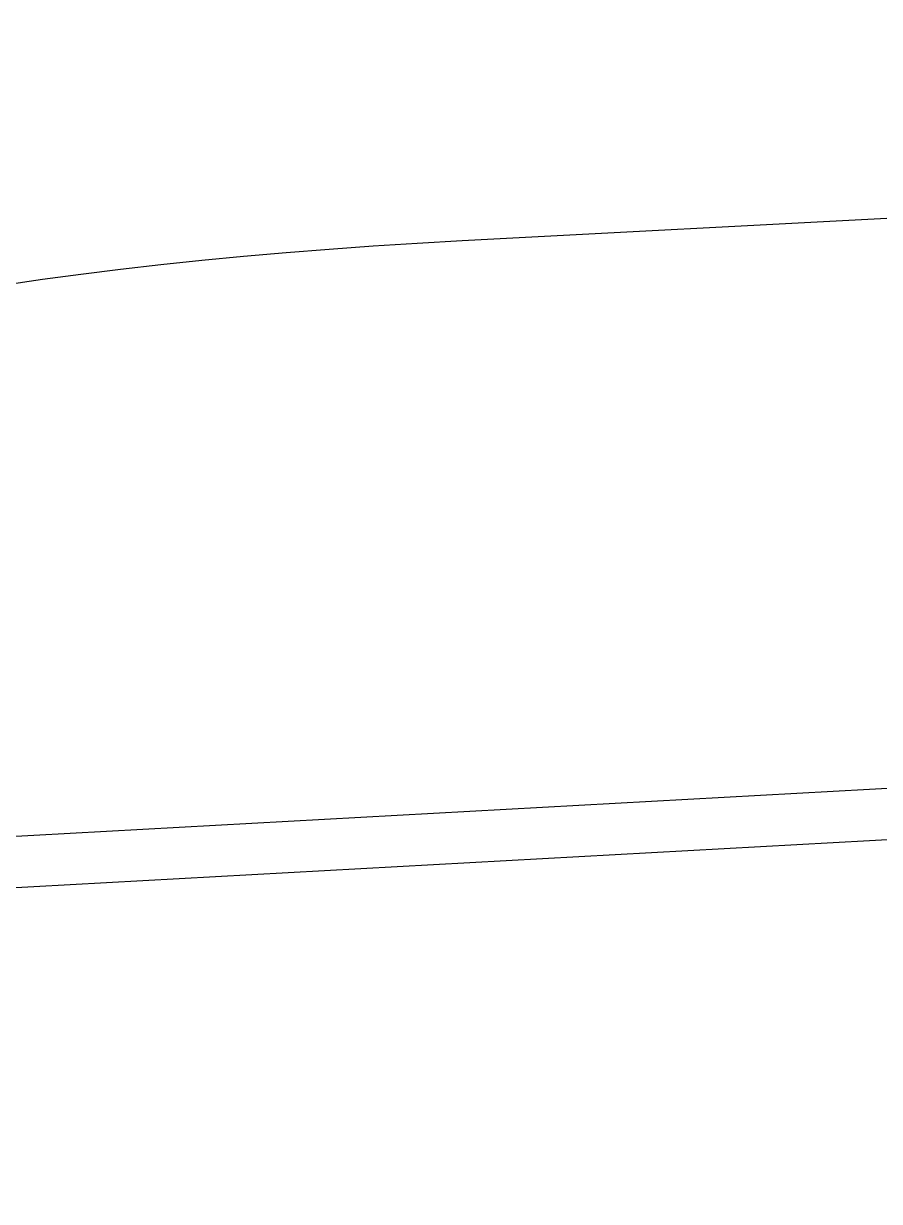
# Model space of a CAD drawing. Header units: millimetres. Extents: x 430 to 4403, y -1522 to 1254.
# Drawn here: x 1284.65 to 1308.83, y -381.85 to -348.58 of the extents above; entities that cross this region are included whole.
import ezdxf

# ---------------------------------------------------------------- set-up
doc = ezdxf.new("R2010")
doc.units = ezdxf.units.MM
doc.header["$MEASUREMENT"] = 0
doc.layers.add('Utwórz2D linie widoczne', color=7, linetype='Continuous', true_color=0x000000)

msp = doc.modelspace()

# ---------------------------------------------------------------- linework, layer by layer
at = {"layer": 'Utwórz2D linie widoczne'}
for p, q in [((1413.485, -348.583), (1297.038, -354.723)), ((1293.287, -354.963), (1292.069, -355.06)), ((1294.523, -354.875), (1293.287, -354.963)), ((1295.774, -354.795), (1294.523, -354.875)), ((1297.038, -354.723), (1295.774, -354.795)), ((1289.686, -355.28), (1288.526, -355.402)), ((1290.868, -355.166), (1289.686, -355.28)), ((1292.069, -355.06), (1290.868, -355.166)), ((1287.387, -355.532), (1286.272, -355.67)), ((1288.526, -355.402), (1287.387, -355.532)), ((1285.182, -355.816), (1284.118, -355.969)), ((1286.272, -355.67), (1285.182, -355.816)), ((1255.356, -373.13), (1499.671, -359.715)), ((1123.532, -381.853), (1379.534, -367.746))]:
    msp.add_line(p, q, dxfattribs=at)

doc.saveas('drawing.dxf')
